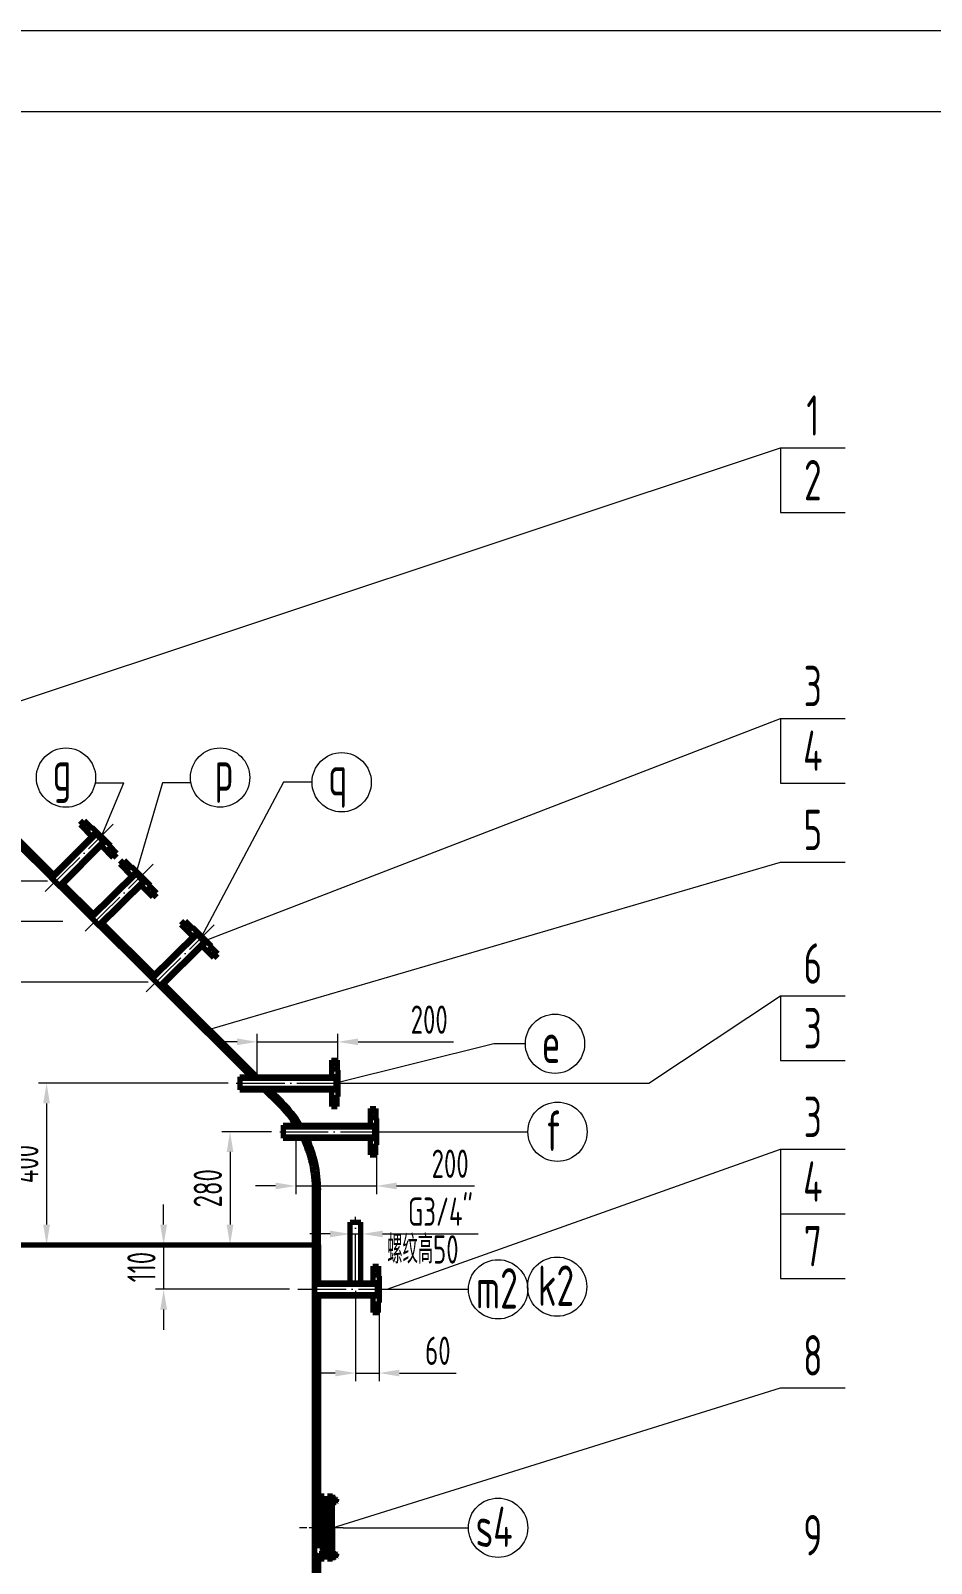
# Model space of a CAD drawing. Header units: millimetres. Extents: x -81840 to -69960, y -57447 to -40627.
# Drawn here: x -77540 to -75309, y -44420 to -40627 of the extents above; entities that cross this region are included whole.
import ezdxf
from ezdxf.enums import TextEntityAlignment as Align

# ---------------------------------------------------------------- set-up
doc = ezdxf.new("R2010")
doc.units = ezdxf.units.MM
doc.linetypes.add('ACAD_ISO02W100', pattern=[11, 8, -3])
doc.linetypes.add('ACAD_ISO04W100', pattern=[30, 24, -3, 0, -3])
for name, color, linetype, lineweight in [('中心线', 1, 'ACAD_ISO04W100', 18), ('标注', 7, 'Continuous', 18), ('粗实线', 4, 'Continuous', 70), ('细实线', 7, 'Continuous', 18), ('虚线', 2, 'ACAD_ISO02W100', 18)]:
    doc.layers.add(name, color=color, linetype=linetype, lineweight=lineweight)
doc.styles.add('GB', font='gbeitc.shx', dxfattribs={"bigfont": 'gbcbig.shx'})
doc.styles.add('HGCAD', font='gbenor.shx', dxfattribs={"width": 0.75, "bigfont": 'gbcbig.shx'})
doc.dimstyles.new('GB$0', dxfattribs={"dimscale": 20, "dimtxt": 3.5, "dimasz": 2.5, "dimexe": 2.25, "dimexo": 2, "dimtad": 1, "dimdec": 0, "dimtxsty": 'GB', "dimcen": 2.5, "dimadec": 0, "dimazin": 0, "dimtfac": 1, "dimtdec": 0, "dimtmove": 0, "dimatfit": 3, "dimfxl": 1.25, "dimarcsym": 0})
doc.dimstyles.new('GB$2', dxfattribs={"dimscale": 20, "dimtxt": 3.5, "dimasz": 2.5, "dimexe": 2.25, "dimexo": 2, "dimtad": 1, "dimdec": 0, "dimtxsty": 'GB', "dimcen": 2.5, "dimadec": 0, "dimazin": 0, "dimtfac": 1, "dimtdec": 0, "dimtmove": 0, "dimatfit": 3, "dimfxl": 1.25, "dimarcsym": 0})

# ---------------------------------------------------------------- blocks, each defined once
blk = doc.blocks.new('HGCAD#HGTFTK~A1Z~HGCAD图框')
at = {"layer": '细实线', "color": 7}
blk.add_lwpolyline([(10, -10), (-584, -10), (-584, 831), (10, 831)], close=True, dxfattribs=at)
at = {"layer": '细实线', "color": 2}
blk.add_lwpolyline([(0, 0), (-559, 0), (-559, 821), (0, 821)], close=True, dxfattribs=at)
blk = doc.blocks.new('*D14')
at = {"layer": 'Defpoints', "color": 0, "ltscale": 20}
for p in [(-76923.4, -43351.4), (-77046.5, -43631.4), (-76923.4, -43631.4)]:
    blk.add_point(p, dxfattribs=at)
at = {"layer": '标注', "color": 0, "ltscale": 20}
for p, q in [((-76943.4, -43351.4), (-77066.5, -43351.4)), ((-77046.5, -43401.4), (-77046.5, -43581.4)), ((-76943.4, -43631.4), (-77066.5, -43631.4))]:
    blk.add_line(p, q, dxfattribs=at)
for points in [[(-77054.8, -43401.4), (-77038.2, -43401.4), (-77046.5, -43351.4)], [(-77054.8, -43581.4), (-77038.2, -43581.4), (-77046.5, -43631.4)]]:
    blk.add_solid(points, dxfattribs=at)
at = {"layer": '标注', "color": 0, "ltscale": 20, "insert": (-77101.5, -43491.4), "char_height": 70, "attachment_point": 5, "rotation": 90, "style": 'HGCAD'}
blk.add_mtext('280', dxfattribs=at)
blk = doc.blocks.new('*D15')
at = {"layer": 'Defpoints', "color": 0, "ltscale": 20}
for p in [(-77031, -43231.4), (-77500.9, -43631.4), (-77397.3, -43631.4)]:
    blk.add_point(p, dxfattribs=at)
at = {"layer": '标注', "color": 0, "ltscale": 20}
for p, q in [((-77051, -43231.4), (-77520.9, -43231.4)), ((-77500.9, -43281.4), (-77500.9, -43581.4)), ((-77417.3, -43631.4), (-77520.9, -43631.4))]:
    blk.add_line(p, q, dxfattribs=at)
for points in [[(-77509.2, -43281.4), (-77492.6, -43281.4), (-77500.9, -43231.4)], [(-77509.2, -43581.4), (-77492.6, -43581.4), (-77500.9, -43631.4)]]:
    blk.add_solid(points, dxfattribs=at)
at = {"layer": '标注', "color": 0, "ltscale": 20, "insert": (-77555.9, -43431.4), "char_height": 70, "attachment_point": 5, "rotation": 90, "style": 'HGCAD'}
blk.add_mtext('400', dxfattribs=at)
blk = doc.blocks.new('*D16')
at = {"layer": 'Defpoints', "color": 0, "ltscale": 20}
for p in [(-77229.6, -42981.4), (-77678.6, -43631.4), (-77631.1, -43631.4)]:
    blk.add_point(p, dxfattribs=at)
at = {"layer": '标注', "color": 0, "ltscale": 20}
for p, q in [((-77249.6, -42981.4), (-77698.6, -42981.4)), ((-77678.6, -43031.4), (-77678.6, -43581.4)), ((-77651.1, -43631.4), (-77698.6, -43631.4))]:
    blk.add_line(p, q, dxfattribs=at)
for points in [[(-77686.9, -43031.4), (-77670.2, -43031.4), (-77678.6, -42981.4)], [(-77686.9, -43581.4), (-77670.2, -43581.4), (-77678.6, -43631.4)]]:
    blk.add_solid(points, dxfattribs=at)
at = {"layer": '标注', "color": 0, "ltscale": 20, "insert": (-77733.6, -43306.4), "char_height": 70, "attachment_point": 5, "rotation": 90, "style": 'HGCAD'}
blk.add_mtext('650', dxfattribs=at)
blk = doc.blocks.new('*D17')
at = {"layer": 'Defpoints', "color": 0, "ltscale": 20}
for p in [(-77440.8, -42831.4), (-77875.6, -43631.4), (-77749.2, -43631.4)]:
    blk.add_point(p, dxfattribs=at)
at = {"layer": '标注', "color": 0, "ltscale": 20}
for p, q in [((-77460.8, -42831.4), (-77895.6, -42831.4)), ((-77875.6, -42881.4), (-77875.6, -43581.4)), ((-77769.2, -43631.4), (-77895.6, -43631.4))]:
    blk.add_line(p, q, dxfattribs=at)
for points in [[(-77883.9, -42881.4), (-77867.2, -42881.4), (-77875.6, -42831.4)], [(-77883.9, -43581.4), (-77867.2, -43581.4), (-77875.6, -43631.4)]]:
    blk.add_solid(points, dxfattribs=at)
at = {"layer": '标注', "color": 0, "ltscale": 20, "insert": (-77930.6, -43231.4), "char_height": 70, "attachment_point": 5, "rotation": 90, "style": 'HGCAD'}
blk.add_mtext('800', dxfattribs=at)
blk = doc.blocks.new('*D29')
at = {"layer": 'Defpoints', "color": 0, "ltscale": 20}
for p in [(-77478.4, -42731), (-78169.9, -43631.4), (-78060.6, -43631.4)]:
    blk.add_point(p, dxfattribs=at)
at = {"layer": '标注', "color": 0, "ltscale": 20}
for p, q in [((-77498.4, -42731), (-78080.6, -42731)), ((-78060.6, -42781), (-78060.6, -43581.4)), ((-78149.9, -43631.4), (-78040.6, -43631.4))]:
    blk.add_line(p, q, dxfattribs=at)
for points in [[(-78068.9, -42781), (-78052.2, -42781), (-78060.6, -42731)], [(-78068.9, -43581.4), (-78052.2, -43581.4), (-78060.6, -43631.4)]]:
    blk.add_solid(points, dxfattribs=at)
at = {"layer": '标注', "color": 0, "ltscale": 20, "insert": (-78115.6, -43181.2), "char_height": 70, "attachment_point": 5, "rotation": 90, "style": 'HGCAD'}
blk.add_mtext('900', dxfattribs=at)
blk = doc.blocks.new('*D36')
at = {"layer": 'Defpoints', "color": 0, "ltscale": 20}
for p in [(-77210.9, -43631.4), (-77210.9, -43741.4), (-76878.8, -43741.4)]:
    blk.add_point(p, dxfattribs=at)
at = {"layer": '标注', "color": 0, "ltscale": 20}
for p, q in [((-77210.9, -43581.4), (-77210.9, -43531.4)), ((-77210.9, -43631.4), (-77210.9, -43741.4)), ((-76898.8, -43741.4), (-77230.9, -43741.4)), ((-77210.9, -43791.4), (-77210.9, -43841.4))]:
    blk.add_line(p, q, dxfattribs=at)
for points in [[(-77219.2, -43581.4), (-77202.6, -43581.4), (-77210.9, -43631.4)], [(-77219.2, -43791.4), (-77202.6, -43791.4), (-77210.9, -43741.4)]]:
    blk.add_solid(points, dxfattribs=at)
at = {"layer": '标注', "color": 0, "ltscale": 20, "insert": (-77265.9, -43686.4), "char_height": 70, "attachment_point": 5, "rotation": 90, "style": 'HGCAD'}
blk.add_mtext('110', dxfattribs=at)
blk = doc.blocks.new('*D47')
at = {"layer": 'Defpoints', "color": 0, "ltscale": 20}
for p in [(-76779.2, -43129), (-76979.2, -43231.4), (-76779.2, -43231.4)]:
    blk.add_point(p, dxfattribs=at)
at = {"layer": '标注', "color": 0, "ltscale": 20}
for p, q in [((-76979.2, -43211.4), (-76979.2, -43109)), ((-76779.2, -43211.4), (-76779.2, -43109)), ((-77029.2, -43129), (-77079.2, -43129)), ((-76979.2, -43129), (-76779.2, -43129)), ((-76729.2, -43129), (-76493.1, -43129))]:
    blk.add_line(p, q, dxfattribs=at)
for points in [[(-77029.2, -43120.6), (-77029.2, -43137.3), (-76979.2, -43129)], [(-76729.2, -43120.6), (-76729.2, -43137.3), (-76779.2, -43129)]]:
    blk.add_solid(points, dxfattribs=at)
at = {"layer": '标注', "color": 0, "ltscale": 20, "insert": (-76553.1, -43074), "char_height": 70, "attachment_point": 5, "style": 'HGCAD'}
blk.add_mtext('200', dxfattribs=at)
blk = doc.blocks.new('*D48')
at = {"layer": 'Defpoints', "color": 0, "ltscale": 20}
for p in [(-76883.8, -43351.4), (-76683.8, -43351.4), (-76683.8, -43485.6)]:
    blk.add_point(p, dxfattribs=at)
at = {"layer": '标注', "color": 0, "ltscale": 20}
for p, q in [((-76883.8, -43371.4), (-76883.8, -43505.6)), ((-76683.8, -43371.4), (-76683.8, -43505.6)), ((-76933.8, -43485.6), (-76983.8, -43485.6)), ((-76883.8, -43485.6), (-76683.8, -43485.6)), ((-76633.8, -43485.6), (-76441.4, -43485.6))]:
    blk.add_line(p, q, dxfattribs=at)
for points in [[(-76933.8, -43477.2), (-76933.8, -43493.9), (-76883.8, -43485.6)], [(-76633.8, -43477.2), (-76633.8, -43493.9), (-76683.8, -43485.6)]]:
    blk.add_solid(points, dxfattribs=at)
at = {"layer": '标注', "color": 0, "ltscale": 20, "insert": (-76501.3, -43430.6), "char_height": 70, "attachment_point": 5, "style": 'HGCAD'}
blk.add_mtext('200', dxfattribs=at)
blk = doc.blocks.new('*D80')
at = {"layer": 'Defpoints', "color": 0, "ltscale": 20}
for p in [(-77840, -42131.5), (-77642.1, -42575.3), (-77751.7, -42706.8), (-76928.8, -43284.4), (-77840.9, -51206.2)]:
    blk.add_point(p, dxfattribs=at)
at = {"layer": '标注', "color": 0, "ltscale": 20}
blk.add_arc((-77840, -42378.5), 339.9, 278.4309, 306.7317, dxfattribs=at)
for points in [[(-77642.2, -42644.6), (-77631.3, -42657.2), (-77599, -42618.2)], [(-77789.6, -42723), (-77790.8, -42706.4), (-77840, -42718.4)]]:
    blk.add_solid(points, dxfattribs=at)
at = {"layer": '标注', "color": 0, "ltscale": 20, "insert": (-77730.6, -42641.6), "char_height": 70, "attachment_point": 5, "rotation": 22.5813, "style": 'HGCAD'}
blk.add_mtext('45%%D', dxfattribs=at)
blk = doc.blocks.new('*D82')
at = {"layer": 'Defpoints', "color": 0, "ltscale": 20}
for p in [(-76735.7, -43725.4), (-76677.1, -43751.3), (-76677.1, -43948.5)]:
    blk.add_point(p, dxfattribs=at)
at = {"layer": '标注', "color": 0, "ltscale": 20}
for p, q in [((-76735.7, -43745.4), (-76735.7, -43968.5)), ((-76677.1, -43771.3), (-76677.1, -43968.5)), ((-76785.7, -43948.5), (-76835.7, -43948.5)), ((-76735.7, -43948.5), (-76677.1, -43948.5)), ((-76627.1, -43948.5), (-76486.3, -43948.5))]:
    blk.add_line(p, q, dxfattribs=at)
for points in [[(-76785.7, -43940.2), (-76785.7, -43956.9), (-76735.7, -43948.5)], [(-76627.1, -43940.2), (-76627.1, -43956.9), (-76677.1, -43948.5)]]:
    blk.add_solid(points, dxfattribs=at)
at = {"layer": '标注', "color": 0, "ltscale": 20, "insert": (-76531.7, -43893.5), "char_height": 70, "attachment_point": 5, "style": 'HGCAD'}
blk.add_mtext('60', dxfattribs=at)
blk = doc.blocks.new('*D113')
at = {"layer": 'Defpoints', "color": 0, "ltscale": 20}
for p in [(-76748.7, -43604.4), (-76718.7, -43604.4), (-76718.7, -43604.4)]:
    blk.add_point(p, dxfattribs=at)
at = {"layer": '标注', "color": 0, "ltscale": 20}
for p, q in [((-76798.7, -43604.4), (-76848.7, -43604.4)), ((-76748.7, -43604.4), (-76718.7, -43604.4)), ((-76668.7, -43604.4), (-76432.1, -43604.4))]:
    blk.add_line(p, q, dxfattribs=at)
for points in [[(-76798.7, -43596.1), (-76798.7, -43612.7), (-76748.7, -43604.4)], [(-76668.7, -43596.1), (-76668.7, -43612.7), (-76718.7, -43604.4)]]:
    blk.add_solid(points, dxfattribs=at)
at = {"layer": '标注', "color": 0, "ltscale": 20, "insert": (-76525.4, -43549.3), "char_height": 70, "attachment_point": 5, "style": 'HGCAD'}
blk.add_mtext('G3/4"', dxfattribs=at)

msp = doc.modelspace()

# ---------------------------------------------------------------- hatches: boundary and pattern name
at = {"layer": '中心线', "linetype": 'ByBlock', "lineweight": 18}
for points in [[(-76817.01, -44280.48), (-76817.01, -44275.45), (-76817.01, -44274.45), (-76815.67, -44274.45), (-76815.67, -44280.48)], [(-76800.92, -44280.48), (-76800.92, -44275.45), (-76800.92, -44274.45), (-76802.26, -44274.45), (-76802.26, -44280.48)], [(-76817.01, -44382.39), (-76817.01, -44387.42), (-76817.01, -44388.42), (-76815.67, -44388.42), (-76815.67, -44382.39)], [(-76800.92, -44382.39), (-76800.92, -44387.42), (-76800.92, -44388.42), (-76802.26, -44388.42), (-76802.26, -44382.39)]]:
    msp.add_hatch(color=256, dxfattribs=at).paths.add_polyline_path(points)

# ---------------------------------------------------------------- linework, layer by layer
at = {"layer": '中心线', "ltscale": 5}
for p, q in [((-77504.25, -42756.75), (-77335.69, -42590.39)), ((-77405.13, -42855.3), (-77236.56, -42688.94)), ((-77253.99, -43005.48), (-77085.43, -42839.12)), ((-77031.03, -43231.43), (-76761.9, -43231.43)), ((-76923.35, -43351.43), (-76654.23, -43351.43)), ((-76735.73, -43725.43), (-76735.73, -43562.12)), ((-76878.77, -43741.43), (-76634.54, -43741.43))]:
    msp.add_line(p, q, dxfattribs=at)
at = {"layer": '中心线', "linetype": 'ByBlock', "lineweight": 18}
for p, q in [((-76829.17, -44263.72), (-76779.91, -44263.72)), ((-76786.17, -44260.37), (-76782.82, -44260.37)), ((-76817.01, -44274.45), (-76815.67, -44274.45)), ((-76815.67, -44280.48), (-76817.01, -44280.48)), ((-76815.67, -44275.45), (-76815.67, -44274.45)), ((-76802.26, -44274.45), (-76802.26, -44280.48)), ((-76802.26, -44280.48), (-76800.92, -44280.48)), ((-76800.92, -44275.45), (-76800.92, -44274.45)), ((-76786.17, -44267.07), (-76782.82, -44267.07)), ((-76830.43, -44399.15), (-76779.91, -44399.15)), ((-76815.67, -44382.39), (-76817.01, -44382.39)), ((-76817.01, -44388.42), (-76815.67, -44388.42)), ((-76815.67, -44387.42), (-76815.67, -44388.42)), ((-76804.94, -44392.11), (-76804.94, -44387.42)), ((-76802.26, -44382.39), (-76800.92, -44382.39)), ((-76802.26, -44388.42), (-76802.26, -44382.39)), ((-76800.92, -44387.42), (-76800.92, -44388.42)), ((-76786.17, -44395.8), (-76782.82, -44395.8)), ((-76786.17, -44402.5), (-76782.82, -44402.5))]:
    msp.add_line(p, q, dxfattribs=at)
at = {"layer": '中心线'}
msp.add_line((-76765.94, -44331.43), (-76874.4, -44331.43), dxfattribs=at)
at = {"layer": '标注', "ltscale": 20}
for p, q in [((-77837.1, -42375.29), (-75683, -41659.02)), ((-75683, -41659.02), (-75523, -41659.02)), ((-75683, -41659.02), (-75683, -41819.02)), ((-75683, -41819.02), (-75523, -41819.02)), ((-77105.66, -42877.62), (-75683, -42328.4)), ((-75683, -42328.4), (-75523, -42328.4)), ((-75683, -42328.4), (-75683, -42488.4)), ((-77380.55, -42488.05), (-77309.69, -42488.05)), ((-77364.4, -42618.71), (-77309.69, -42488.05)), ((-77214.15, -42487.93), (-77278.92, -42709.68)), ((-77143.29, -42487.91), (-77214.15, -42487.93)), ((-76914.27, -42486.68), (-77118.5, -42871.73)), ((-76843.41, -42486.66), (-76914.27, -42486.68)), ((-75683, -42488.4), (-75523, -42488.4)), ((-77104.44, -43100.45), (-75683, -42684.52)), ((-75683, -42684.52), (-75523, -42684.52)), ((-76008.92, -43231.43), (-75683, -43015.13)), ((-75683, -43015.13), (-75523, -43015.13)), ((-75683, -43015.13), (-75683, -43175.13)), ((-76392.86, -43133.65), (-76784.46, -43231.43)), ((-76314.96, -43133.65), (-76392.86, -43133.65)), ((-75683, -43175.13), (-75523, -43175.13)), ((-76784.15, -43231.43), (-76008.92, -43231.43)), ((-76671.34, -43351.43), (-76308.8, -43351.43)), ((-76657.1, -43741.43), (-75683, -43394.49)), ((-75683, -43394.49), (-75523, -43394.49)), ((-75683, -43394.49), (-75683, -43554.49)), ((-75683, -43554.49), (-75523, -43554.49)), ((-75683, -43554.49), (-75683, -43714.49)), ((-75683, -43714.49), (-75523, -43714.49)), ((-76634.54, -43741.43), (-76456.08, -43741.43)), ((-76792.87, -44331.43), (-75683, -43984.82)), ((-75683, -43984.82), (-75523, -43984.82)), ((-76765.94, -44331.43), (-76456.08, -44331.43))]:
    msp.add_line(p, q, dxfattribs=at)
for centre in [(-77452.78, -42475.07), (-77071.06, -42474.92), (-76770.02, -42486.66), (-76241.57, -43133.65), (-76235.41, -43351.43), (-76382.69, -43741.43), (-76236.2, -43734.84), (-76382.69, -44331.43)]:
    msp.add_circle(centre, 73.39, dxfattribs=at)
at = {"layer": '粗实线'}
for p, q in [((-76994.1, -43215.43), (-77638.29, -42575.29)), ((-77483.21, -42715.3), (-77624.1, -42575.29)), ((-77417.8, -42591.16), (-77407.9, -42581.26)), ((-77417.8, -42591.16), (-77388.45, -42620.5)), ((-77412.14, -42596.81), (-77402.24, -42586.91)), ((-77407.9, -42581.26), (-77390.22, -42598.93)), ((-77490.25, -42722.34), (-77380.67, -42612.72)), ((-77487.78, -42724.81), (-77378.2, -42615.19)), ((-77470.09, -42742.49), (-77360.51, -42632.86)), ((-77402.24, -42606.71), (-77392.34, -42596.81)), ((-77390.22, -42598.93), (-77388.81, -42597.51)), ((-77388.81, -42597.51), (-77342.84, -42643.47)), ((-77388.8, -42620.14), (-77377.49, -42608.83)), ((-77380.67, -42612.72), (-77358.27, -42635.11)), ((-77365.46, -42643.47), (-77354.15, -42632.16)), ((-77467.62, -42744.96), (-77358.04, -42635.34)), ((-77365.82, -42643.12), (-77336.47, -42672.46)), ((-77352.02, -42656.9), (-77342.13, -42647)), ((-77342.84, -42643.47), (-77344.25, -42644.88)), ((-77326.57, -42662.56), (-77344.25, -42644.88)), ((-77342.12, -42666.8), (-77332.23, -42656.9)), ((-77336.47, -42672.46), (-77326.57, -42662.56)), ((-77318.48, -42689.35), (-77308.51, -42679.51)), ((-77289.51, -42718.7), (-77318.48, -42689.35)), ((-77312.86, -42695.04), (-77302.89, -42685.21)), ((-77308.51, -42679.51), (-77290.95, -42697.31)), ((-77303.02, -42705.01), (-77293.06, -42695.17)), ((-77289.53, -42695.9), (-77290.95, -42697.31)), ((-77289.68, -42718.53), (-77278.29, -42707.29)), ((-77243.87, -42742.17), (-77289.53, -42695.9)), ((-77490.25, -42722.34), (-77467.62, -42744.96)), ((-77384.97, -42812.92), (-77460.51, -42737.85)), ((-77392.05, -42819.91), (-77281.68, -42710.98)), ((-77389.58, -42822.39), (-77279.22, -42713.47)), ((-77371.9, -42840.07), (-77261.66, -42731.26)), ((-77369.42, -42842.54), (-77259.2, -42733.75)), ((-77259.2, -42733.75), (-77281.68, -42710.98)), ((-77237.7, -42771.2), (-77267.03, -42741.48)), ((-77266.5, -42742.02), (-77255.11, -42730.78)), ((-77253.15, -42755.54), (-77243.19, -42745.71)), ((-77245.29, -42743.57), (-77243.87, -42742.17)), ((-77227.73, -42761.36), (-77245.29, -42743.57)), ((-77243.32, -42765.5), (-77233.35, -42755.67)), ((-77237.7, -42771.2), (-77227.73, -42761.36)), ((-77392.05, -42819.91), (-77369.42, -42842.54)), ((-77233.84, -42963.11), (-77362.27, -42835.48)), ((-77167.35, -42839.53), (-77157.38, -42829.7)), ((-77138.19, -42869.07), (-77167.35, -42839.53)), ((-77161.73, -42845.23), (-77151.76, -42835.39)), ((-77157.38, -42829.7), (-77139.82, -42847.49)), ((-77151.89, -42855.19), (-77141.93, -42845.36)), ((-77138.4, -42846.09), (-77139.82, -42847.49)), ((-77138.54, -42868.71), (-77127.16, -42857.48)), ((-77092.74, -42892.35), (-77138.4, -42846.09)), ((-77240.92, -42970.1), (-77130.54, -42861.16)), ((-77238.44, -42972.57), (-77128.08, -42863.65)), ((-77220.77, -42990.25), (-77110.52, -42881.45)), ((-77218.29, -42992.72), (-77108.06, -42883.94)), ((-77108.06, -42883.94), (-77130.54, -42861.16)), ((-77086.56, -42921.38), (-77115.72, -42891.85)), ((-77115.36, -42892.2), (-77103.98, -42880.96)), ((-77102.02, -42905.72), (-77092.05, -42895.89)), ((-77094.16, -42893.76), (-77092.74, -42892.35)), ((-77076.6, -42911.55), (-77094.16, -42893.76)), ((-77092.18, -42915.69), (-77082.22, -42905.85)), ((-77086.56, -42921.38), (-77076.6, -42911.55)), ((-77240.92, -42970.1), (-77218.29, -42992.72)), ((-76979.92, -43215.43), (-77211.14, -42985.66)), ((-76795.15, -43173.93), (-76781.15, -43173.93)), ((-76795.15, -43173.93), (-76795.15, -43215.43)), ((-76795.15, -43181.93), (-76781.15, -43181.93)), ((-76795.15, -43195.93), (-76781.15, -43195.93)), ((-76781.15, -43173.93), (-76781.15, -43198.93)), ((-76781.15, -43198.93), (-76779.15, -43198.93)), ((-76779.15, -43198.93), (-76779.15, -43263.93)), ((-77022.24, -43215.43), (-76784.15, -43215.43)), ((-77022.24, -43215.43), (-77022.24, -43247.43)), ((-77022.24, -43218.93), (-76784.15, -43218.93)), ((-76795.15, -43214.93), (-76779.15, -43214.93)), ((-76784.15, -43215.43), (-76784.15, -43247.43)), ((-77022.24, -43243.93), (-76784.15, -43243.93)), ((-77022.24, -43247.43), (-76784.15, -43247.43)), ((-76924.8, -43284.3), (-76961.9, -43247.43)), ((-76917.76, -43277.2), (-76947.71, -43247.43)), ((-76795.15, -43247.43), (-76795.15, -43288.93)), ((-76795.15, -43247.93), (-76779.15, -43247.93)), ((-76795.15, -43266.93), (-76781.15, -43266.93)), ((-76779.15, -43263.93), (-76781.15, -43263.93)), ((-76781.15, -43288.93), (-76781.15, -43263.93)), ((-76795.15, -43280.93), (-76781.15, -43280.93)), ((-76795.15, -43288.93), (-76781.15, -43288.93)), ((-76699.79, -43293.93), (-76685.79, -43293.93)), ((-76699.79, -43293.93), (-76699.79, -43335.43)), ((-76699.79, -43301.93), (-76685.79, -43301.93)), ((-76699.79, -43315.93), (-76685.79, -43315.93)), ((-76685.79, -43293.93), (-76685.79, -43318.93)), ((-76914.57, -43335.43), (-76688.79, -43335.43)), ((-76914.57, -43335.43), (-76914.57, -43367.43)), ((-76914.57, -43338.93), (-76688.79, -43338.93)), ((-76699.79, -43334.93), (-76683.79, -43334.93)), ((-76688.79, -43335.43), (-76688.79, -43367.43)), ((-76685.79, -43318.93), (-76683.79, -43318.93)), ((-76683.79, -43318.93), (-76683.79, -43383.93)), ((-76914.57, -43363.93), (-76688.79, -43363.93)), ((-76914.57, -43367.43), (-76688.79, -43367.43)), ((-76699.79, -43367.43), (-76699.79, -43408.93)), ((-76699.79, -43367.93), (-76683.79, -43367.93)), ((-76699.79, -43386.93), (-76685.79, -43386.93)), ((-76683.79, -43383.93), (-76685.79, -43383.93)), ((-76685.79, -43408.93), (-76685.79, -43383.93)), ((-76699.79, -43400.93), (-76685.79, -43400.93)), ((-76699.79, -43408.93), (-76685.79, -43408.93)), ((-76837.1, -43631.43), (-76837.1, -43496.55)), ((-76827.1, -43631.43), (-76827.1, -43492.41)), ((-76748.73, -43575.43), (-76722.73, -43575.43)), ((-76748.73, -43725.43), (-76748.73, -43575.43)), ((-76722.73, -43725.43), (-76722.73, -43575.43)), ((-77837.1, -43631.43), (-76827.1, -43631.43)), ((-76837.1, -45659.14), (-76837.1, -43631.43)), ((-76837.1, -43631.43), (-76837.1, -45659.14)), ((-76827.1, -43725.43), (-76827.1, -43631.43)), ((-76827.1, -43631.43), (-76827.1, -43725.43)), ((-76693.1, -43683.93), (-76679.1, -43683.93)), ((-76693.1, -43683.93), (-76693.1, -43725.43)), ((-76693.1, -43691.93), (-76679.1, -43691.93)), ((-76679.1, -43683.93), (-76679.1, -43708.93)), ((-76837.1, -43725.43), (-76682.1, -43725.43)), ((-76837.1, -43725.43), (-76837.1, -43757.43)), ((-76837.1, -43728.93), (-76682.1, -43728.93)), ((-76693.1, -43705.93), (-76679.1, -43705.93)), ((-76693.1, -43724.93), (-76677.1, -43724.93)), ((-76682.1, -43725.43), (-76682.1, -43757.43)), ((-76679.1, -43708.93), (-76677.1, -43708.93)), ((-76677.1, -43708.93), (-76677.1, -43773.93)), ((-76837.1, -43753.93), (-76682.1, -43753.93)), ((-76837.1, -43757.43), (-76682.1, -43757.43)), ((-76827.1, -44127.52), (-76827.1, -43757.43)), ((-76827.1, -43757.43), (-76827.1, -44253.66)), ((-76693.1, -43757.43), (-76693.1, -43798.93)), ((-76693.1, -43757.93), (-76677.1, -43757.93)), ((-76693.1, -43776.93), (-76679.1, -43776.93)), ((-76693.1, -43790.93), (-76679.1, -43790.93)), ((-76693.1, -43798.93), (-76679.1, -43798.93)), ((-76677.1, -43773.93), (-76679.1, -43773.93)), ((-76679.1, -43798.93), (-76679.1, -43773.93)), ((-76827.1, -44409.21), (-76827.1, -44953.66))]:
    msp.add_line(p, q, dxfattribs=at)
at = {"layer": '粗实线', "linetype": 'ByBlock'}
for p, q in [((-76837.1, -44253.66), (-76837.1, -44389.92)), ((-76812.99, -44253.66), (-76837.1, -44253.66)), ((-76825.57, -44260.28), (-76827.43, -44263.63)), ((-76825.57, -44266.98), (-76827.43, -44263.63)), ((-76825.57, -44259.7), (-76792.87, -44259.7)), ((-76825.57, -44259.7), (-76825.57, -44267.74)), ((-76825.57, -44260.37), (-76792.87, -44260.37)), ((-76822.17, -44259.7), (-76822.79, -44260.35)), ((-76822.79, -44260.35), (-76822.79, -44263.72)), ((-76822.79, -44267.08), (-76822.79, -44263.72)), ((-76822.17, -44259.7), (-76822.17, -44267.74)), ((-76812.99, -44259.7), (-76812.99, -44253.66)), ((-76792.87, -44253.66), (-76804.94, -44253.66)), ((-76804.94, -44253.66), (-76804.94, -44259.7)), ((-76804.94, -44259.36), (-76792.87, -44259.36)), ((-76792.87, -44331.43), (-76792.87, -44253.66)), ((-76786.17, -44256.63), (-76792.87, -44256.63)), ((-76786.17, -44260.87), (-76792.87, -44260.87)), ((-76786.17, -44267.74), (-76786.17, -44256.63)), ((-76786.17, -44259.7), (-76786.17, -44270.81)), ((-76786.17, -44259.7), (-76783.49, -44259.7)), ((-76782.82, -44260.37), (-76783.49, -44259.7)), ((-76782.82, -44260.37), (-76782.82, -44263.72)), ((-76782.82, -44267.07), (-76782.82, -44263.72)), ((-76824.06, -44280.48), (-76837.1, -44267.43)), ((-76825.57, -44267.07), (-76792.87, -44267.07)), ((-76825.57, -44267.74), (-76792.87, -44267.74)), ((-76824.06, -44280.48), (-76824.06, -44331.43)), ((-76817.01, -44280.48), (-76824.06, -44280.48)), ((-76822.17, -44267.74), (-76822.79, -44267.08)), ((-76817.01, -44331.43), (-76817.01, -44274.45)), ((-76812.99, -44274.45), (-76815.67, -44274.45)), ((-76815.67, -44275.45), (-76815.67, -44331.43)), ((-76802.26, -44275.45), (-76815.67, -44275.45)), ((-76812.99, -44275.45), (-76812.99, -44267.74)), ((-76804.94, -44267.74), (-76804.94, -44275.45)), ((-76804.94, -44268.08), (-76792.87, -44268.08)), ((-76800.92, -44274.45), (-76804.94, -44274.45)), ((-76802.26, -44275.45), (-76802.26, -44331.43)), ((-76802.26, -44280.48), (-76802.26, -44330.76)), ((-76800.92, -44275.45), (-76800.92, -44331.43)), ((-76800.92, -44280.48), (-76794.88, -44280.48)), ((-76794.88, -44280.48), (-76792.87, -44277)), ((-76794.88, -44280.48), (-76794.88, -44331.43)), ((-76786.17, -44266.57), (-76792.87, -44266.57)), ((-76786.17, -44270.81), (-76792.87, -44270.81)), ((-76786.17, -44267.74), (-76783.49, -44267.74)), ((-76782.82, -44267.07), (-76783.49, -44267.74)), ((-76824.06, -44382.39), (-76824.06, -44331.43)), ((-76817.01, -44331.43), (-76817.01, -44388.42)), ((-76815.67, -44387.42), (-76815.67, -44331.43)), ((-76802.26, -44382.39), (-76802.26, -44331.43)), ((-76802.26, -44387.42), (-76802.26, -44331.43)), ((-76800.92, -44387.42), (-76800.92, -44331.43)), ((-76794.88, -44382.39), (-76794.88, -44331.43)), ((-76792.87, -44331.43), (-76792.87, -44409.21)), ((-76837.1, -44409.21), (-76837.1, -44389.92)), ((-76812.99, -44409.21), (-76837.1, -44409.21)), ((-76825.57, -44395.8), (-76827.43, -44399.15)), ((-76825.57, -44402.5), (-76827.43, -44399.15)), ((-76825.57, -44395.13), (-76792.87, -44395.13)), ((-76825.57, -44403.17), (-76825.57, -44395.13)), ((-76825.57, -44395.8), (-76792.87, -44395.8)), ((-76825.57, -44402.5), (-76792.87, -44402.5)), ((-76825.57, -44403.17), (-76792.87, -44403.17)), ((-76817.01, -44382.39), (-76824.06, -44382.39)), ((-76822.17, -44395.13), (-76822.79, -44395.79)), ((-76822.79, -44395.79), (-76822.79, -44399.15)), ((-76822.79, -44402.52), (-76822.79, -44399.15)), ((-76822.17, -44403.17), (-76822.79, -44402.52)), ((-76822.17, -44403.17), (-76822.17, -44395.13)), ((-76802.26, -44387.42), (-76815.67, -44387.42)), ((-76812.99, -44388.42), (-76815.67, -44388.42)), ((-76812.99, -44387.42), (-76812.99, -44395.13)), ((-76812.99, -44403.17), (-76812.99, -44409.21)), ((-76804.94, -44395.13), (-76804.94, -44387.42)), ((-76800.92, -44388.42), (-76804.94, -44388.42)), ((-76804.94, -44394.79), (-76792.87, -44394.79)), ((-76804.94, -44409.21), (-76804.94, -44403.17)), ((-76804.94, -44403.51), (-76792.87, -44403.51)), ((-76792.87, -44409.21), (-76804.94, -44409.21)), ((-76800.92, -44382.39), (-76794.88, -44382.39)), ((-76794.88, -44382.39), (-76792.87, -44385.87)), ((-76786.17, -44392.06), (-76792.87, -44392.06)), ((-76786.17, -44396.3), (-76792.87, -44396.3)), ((-76786.17, -44402), (-76792.87, -44402)), ((-76786.17, -44406.24), (-76792.87, -44406.24)), ((-76786.17, -44403.17), (-76786.17, -44392.06)), ((-76786.17, -44395.13), (-76783.49, -44395.13)), ((-76786.17, -44395.13), (-76786.17, -44406.24)), ((-76786.17, -44403.17), (-76783.49, -44403.17)), ((-76782.82, -44395.8), (-76783.49, -44395.13)), ((-76782.82, -44402.5), (-76783.49, -44403.17)), ((-76782.82, -44395.8), (-76782.82, -44399.15)), ((-76782.82, -44402.5), (-76782.82, -44399.15))]:
    msp.add_line(p, q, dxfattribs=at)
at = {"layer": '粗实线'}
for radius, start, end in [(310, 31.29281, 45.01187), (300, 32.46101, 45.01187), (300, 0.01187, 25.4713), (310, 0.01187, 24.59403)]:
    msp.add_arc((-77136.91, -43496.45), radius, start, end, dxfattribs=at)

# ---------------------------------------------------------------- block references
at = {"layer": '虚线', "ltscale": 20, "xscale": 20, "yscale": 20, "zscale": 20}
msp.add_blockref('HGCAD#HGTFTK~A1Z~HGCAD图框', (-70159.58, -57246.53), dxfattribs=at)

# ---------------------------------------------------------------- texts
at = {"layer": '标注', "ltscale": 20, "style": 'HGCAD', "width": 0.75}
for s, p in [('1', (-75603, -41579.02)), ('2', (-75603, -41739.02)), ('3', (-75603, -42248.4)), ('4', (-75603, -42408.4)), ('g', (-77462.49, -42472.61)), ('q', (-76779.72, -42484.19)), ('5', (-75603, -42604.52)), ('6', (-75603, -42935.13)), ('3', (-75603, -43095.13)), ('e', (-76251.27, -43131.18)), ('3', (-75603, -43314.49)), ('f', (-76245.12, -43348.97)), ('4', (-75603, -43474.49)), ('7', (-75603, -43634.49)), ('m2', (-76385.61, -43738.97)), ('k2', (-76239.13, -43732.38)), ('8', (-75603, -43904.82)), ('s4', (-76392.4, -44328.97)), ('9', (-75603, -44349.89))]:
    msp.add_text(s, height=100, dxfattribs=at).set_placement(p, align=Align.MIDDLE)
msp.add_text('p', height=100, rotation=0.01187, dxfattribs=at).set_placement((-77061.36, -42472.44), align=Align.MIDDLE)
at = {"layer": '标注', "ltscale": 20, "insert": (-76568.72, -43642.68), "char_height": 70, "attachment_point": 5, "style": 'HGCAD'}
msp.add_mtext('螺纹高50', dxfattribs=at)

# ---------------------------------------------------------------- dimensions: what is measured, and where the dimension line sits
at = {"layer": '标注', "ltscale": 20}
dim = msp.add_angular_dim_2l(base=(-77751.73, -42706.75), line1=((-77840.91, -51206.23), (-77839.97, -42131.47)), line2=((-76928.76, -43284.44), (-77642.1, -42575.29)), text='45%%D', dimstyle='GB$2', override={"dimexe": 1, "dimexo": 1, "dimgap": 1, "dimdec": 1, "dimdsep": 46, "dimtxsty": 'HGCAD', "dimcen": 0, "dimadec": 1, "dimazin": 2, "dimtdec": 2, "dimatfit": 1}, dxfattribs=at)
dim.commit()
dim.dimension.update_dxf_attribs({"geometry": '*D80', "text_midpoint": (-77730.61, -42641.57)})
for base, p1, p2, override, picture, middle in [((-78060.58, -43631.43), (-77478.4, -42730.98), (-78169.91, -43631.43), {"dimexe": 1, "dimexo": 1, "dimgap": 1, "dimdsep": 46, "dimtxsty": 'HGCAD', "dimcen": 0, "dimadec": 1, "dimtdec": 2, "dimatfit": 1}, '*D29', (-78115.58, -43181.21)), ((-77875.56, -43631.43), (-77440.81, -42831.43), (-77749.21, -43631.43), {"dimscale": 20, "dimexe": 1, "dimexo": 1, "dimgap": 1, "dimdsep": 46, "dimtxsty": 'HGCAD', "dimcen": 0, "dimadec": 1, "dimtdec": 2, "dimatfit": 1}, '*D17', (-77930.56, -43231.43)), ((-77678.57, -43631.43), (-77229.6, -42981.41), (-77631.08, -43631.43), {"dimscale": 20, "dimexe": 1, "dimexo": 1, "dimgap": 1, "dimdsep": 46, "dimtxsty": 'HGCAD', "dimcen": 0, "dimadec": 1, "dimtdec": 2, "dimatfit": 1}, '*D16', (-77733.57, -43306.42)), ((-77500.9, -43631.43), (-77031.03, -43231.43), (-77397.26, -43631.43), {"dimscale": 20, "dimexe": 1, "dimexo": 1, "dimgap": 1, "dimdsep": 46, "dimtxsty": 'HGCAD', "dimcen": 0, "dimadec": 1, "dimtdec": 2, "dimatfit": 1}, '*D15', (-77555.9, -43431.43)), ((-77046.49, -43631.43), (-76923.35, -43351.43), (-76923.35, -43631.43), {"dimscale": 20, "dimexe": 1, "dimexo": 1, "dimgap": 1, "dimdsep": 46, "dimtxsty": 'HGCAD', "dimcen": 0, "dimadec": 1, "dimtdec": 2, "dimatfit": 1}, '*D14', (-77101.49, -43491.43)), ((-77210.88, -43741.43), (-77210.88, -43631.43), (-76878.77, -43741.43), {"dimexe": 1, "dimexo": 1, "dimgap": 1, "dimdsep": 46, "dimtxsty": 'HGCAD', "dimcen": 0, "dimadec": 1, "dimtdec": 2, "dimatfit": 1}, '*D36', (-77265.88, -43686.43))]:
    dim = msp.add_linear_dim(base=base, p1=p1, p2=p2, angle=90, dimstyle='GB$0', override=override, dxfattribs=at)
    dim.commit()
    dim.dimension.update_dxf_attribs({"geometry": picture, "text_midpoint": middle})
for base, p1, p2, picture, middle in [((-76779.15, -43128.96), (-76979.15, -43231.43), (-76779.15, -43231.43), '*D47', (-76553.06, -43128.96)), ((-76683.79, -43485.58), (-76883.79, -43351.43), (-76683.79, -43351.43), '*D48', (-76501.3, -43485.58))]:
    dim = msp.add_linear_dim(base=base, p1=p1, p2=p2, angle=0, text='200', dimstyle='GB$0', override={"dimexe": 1, "dimexo": 1, "dimgap": 1, "dimdsep": 46, "dimtxsty": 'HGCAD', "dimcen": 0, "dimadec": 1, "dimtdec": 2, "dimatfit": 1}, dxfattribs=at)
    dim.commit()
    dim.dimension.update_dxf_attribs({"geometry": picture, "text_midpoint": middle, "dimtype": 161})
for base, p1, p2, text, override, picture, middle in [((-76718.73, -43604.4), (-76748.73, -43604.4), (-76718.73, -43604.4), 'G3/4"', {"dimexe": 1, "dimexo": 1, "dimgap": 1, "dimdsep": 46, "dimtxsty": 'HGCAD', "dimcen": 0, "dimadec": 1, "dimtdec": 2, "dimatfit": 1}, '*D113', (-76525.41, -43549.35)), ((-76677.1, -43948.52), (-76735.73, -43725.43), (-76677.1, -43751.35), '60', {"dimexe": 1, "dimexo": 1, "dimgap": 1, "dimdec": 1, "dimdsep": 46, "dimtxsty": 'HGCAD', "dimcen": 0, "dimadec": 1, "dimtdec": 2, "dimatfit": 1}, '*D82', (-76531.72, -43893.52))]:
    dim = msp.add_linear_dim(base=base, p1=p1, p2=p2, text=text, dimstyle='GB$0', override=override, dxfattribs=at)
    dim.commit()
    dim.dimension.update_dxf_attribs({"geometry": picture, "text_midpoint": middle})

doc.saveas('drawing.dxf')
